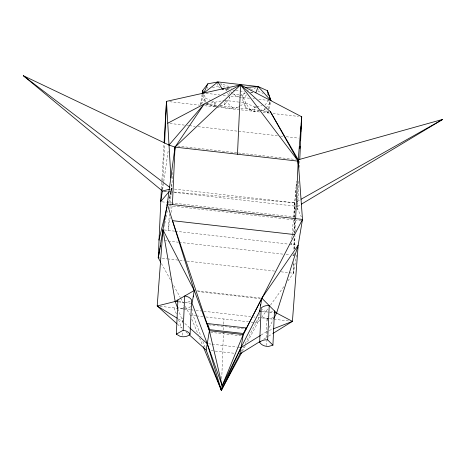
<?xml version="1.0" encoding="UTF-8"?>
<svg xmlns="http://www.w3.org/2000/svg" width="466" height="466" viewBox="0 0 466 466"><rect width="100%" height="100%" fill="white"/><g stroke="black" fill="none" stroke-linecap="round" stroke-linejoin="round"><path stroke-width="0.35" stroke-dasharray="2.33 1.75" d="M292.665 255.251L294.11 255.415L294.139 253.254M294.192 248.926L294.337 237.398M294.39 233.07L294.582 217.937M294.588 217.214L294.774 202.803L296.044 187.029M297.04 209.991L297.64 206.438L297.879 187.781M287.93 280.916L293.464 273.239L293.679 261.618M293.79 255.811L293.83 253.632M293.906 249.275L294.11 238.382M294.203 233.303L294.489 218.053M294.5 217.325L294.774 202.803L296.667 201.731M221.752 378.666L223.412 332.829M223.517 329.916L223.703 324.825M223.727 324.097L223.913 319.006M281.173 271.835L293.464 273.239L293.877 261.834M162.483 189.569L162.745 183.785M162.879 180.895L164.515 144.745M182.136 335.258L182.264 332.38M182.689 323.037L182.917 318.051M183.301 309.535L183.499 305.277M207.644 88.377L207.708 87.072M216.999 106.265L214.313 106.766L214.517 102.2L211.925 101.04M220.313 87.666L217.721 86.501L217.867 83.239M220.354 105.642L224.385 104.891L224.53 101.629M226.855 89.262L226.796 90.567L224.851 89.693M224.385 104.891L229.557 98.18L229.616 96.876M259.312 110.733L254.564 111.613L245.396 107.512L242.611 99.817L242.815 95.25L244.994 92.425M245.396 107.512L245.605 102.945L242.815 95.25L240.066 94.907M247.889 91.738L247.982 89.781M254.564 111.613L254.768 107.046L245.605 102.945L239.303 102.159M258.036 90.497L258.094 89.192M259.987 110.605L264.735 109.726L264.828 107.763M267.169 95.25L267.292 92.641M266.045 108.03L269.96 102.945L270.018 101.64M266.197 337.652L267.065 318.494M266.616 345.615L266.843 340.582M267.169 333.394L267.368 329.107M267.752 320.591L267.944 316.332M294.11 255.415L294.244 252.52M294.407 248.908L294.995 235.895M295.194 231.555L295.753 219.265M170.37 191.922L297.64 206.438L298.817 180.406M299.411 167.393L299.737 160.164M161.387 188.689L161.853 180.75M161.894 180.027L164.003 143.942M296.102 186.313L296.504 181.297M169.455 213.882L168.08 230.396L170.247 217.488M169.874 208.855L170.294 203.828M170.352 203.112L172.985 171.517M291.425 243.013L291.302 244.446L291.541 243.013M291.78 238.703L293.516 217.878M293.574 217.162L295.91 189.161M296.149 186.289L296.504 181.979M162.622 189.58L163.653 182.398M163.758 181.682L168.296 150.087M200.596 104.541L202.162 94.027M268.212 111.555L268.002 112.941L260.727 109.696M268.62 108.782L269.756 101.151M171.086 212.467L172.408 204.58M259.294 313.455L257.721 322.856L247.073 342.586M292.747 235.843L295.63 218.63M293.464 273.239L296.516 255.03M164.277 226.488L164.69 224.356M164.83 223.639L165.925 217.942M166.065 217.232L167.574 209.403M168.942 202.279L171.552 188.753L171.261 183.738M268.334 111.584L268.002 112.941L266.983 110.343M268.993 108.863L270.635 102.071M168.948 199.279L171.552 188.753L170.399 187.874M200.677 104.565L203.45 94.412M169.018 197.759L171.552 188.753L173.713 188.998M241.277 351.364L243.567 346.896M245.203 343.704L258.613 317.527L290.277 321.138M269.197 327.47L273.053 319.944M242.268 351.492L245.361 345.766M201.318 104.058L205.442 98.14L203.834 93.695M259.847 319.903L257.721 322.856L254.844 322.53M261.548 317.544L267.933 308.684M270.484 305.137L284.103 286.235M242.611 99.817L246.526 94.738M264.944 105.153L268.428 100.639M264.735 109.726L265.608 108.595M170.183 190.367L171.552 188.753L170.142 189.097M256.125 106.796L254.768 107.046L251.052 111.007L245.605 102.945L240.491 105.671M261.17 335.019L267.268 331.233M263.756 339.161L268.026 336.516M268.632 336.137L272.901 333.487M297.64 206.438L300.751 204.568M297.302 201.376L299.83 199.949M219.148 106.557L234.101 109.073L239.85 106.009M239.343 95.92L237.392 96.881L232.808 93.369M239.996 95.594L245.198 93.019M250.405 90.445L256.912 87.224M269.255 330.458L272.563 329.159M206.805 103.871L223.919 100.452M212.345 87.503L217.721 86.501M249.397 88.22L250.755 87.969M250.545 92.536L252.578 92.157M256.807 106.667L262.23 105.66M270.408 312.109L272.598 311.702M227.262 88.627L231.585 88.342M182.957 308.9L180.348 308.422A8.697 6.524 2.6 0 1 178.379 307.537M269.325 318.563L264.863 318.057A8.697 6.524 2.6 0 1 261.764 316.391M164.585 191.211L167.48 191.468M170.37 191.724L173.265 191.98M173.987 192.044L294.774 202.803L295.362 204.079M225.084 89.286L228.655 89.693M232.942 90.177L235.085 90.421M235.802 90.503L244.37 91.482M250.801 92.216L252.945 92.46M205.96 93.299L219.533 94.848M223.103 95.256L227.391 95.746M230.961 96.153L249.531 98.268M253.108 98.675L254.535 98.839M258.822 99.328L268.824 100.47M206.351 104.279L216.41 105.427M220.004 105.84L240.124 108.135M240.846 108.217L258.811 110.261M261.682 110.593L268.87 111.409M169.752 101.734L199.78 105.159M204.696 105.724L259.527 111.974M263.057 112.376L269.424 113.104M272.965 113.506L298.473 116.413M169.921 123.461L184.373 125.104M187.262 125.436L188.707 125.599M189.429 125.68L195.207 126.344M198.097 126.67L277.579 135.734M280.468 136.066L283.357 136.392M286.246 136.724L298.531 138.122M177.68 146.044L237.602 152.877M238.324 152.959L295.351 159.465M174.435 189.08L294.774 202.803L295.31 209.95M163.141 191.101L167.48 191.596M162.075 201.842L166.414 202.337M167.137 202.419L294.401 216.935M169.152 205.663L300.756 220.668M164.224 229.954L174.569 231.136M175.286 231.218L288.419 244.12M289.141 244.201L296.79 245.069M158.889 239.996L160.333 240.159M164.673 240.654L167.568 240.986M168.29 241.068L178.414 242.221M179.136 242.303L283.264 254.18M286.153 254.506L289.77 254.919M158.242 257.82L166.921 258.811M167.644 258.892L184.274 260.791M187.169 261.117L274.66 271.096M197.118 290.825L261.135 298.124M197.73 291.547L260.308 298.683M178.694 301.881L183.627 302.44L179.457 301.083M185.037 302.603L190.67 303.244M261.799 311.352L268.136 312.08A8.697 6.524 2.6 0 1 262.358 309.494M269.546 312.237L273.775 312.721M160.013 306.284L190.332 309.744M191.002 309.82L193.163 310.065M196.035 310.391L201.073 310.968M203.951 311.294L250.702 316.624M253.58 316.956L255.019 317.119M190.111 315.15L195.86 315.808M196.582 315.89L203.054 316.624M205.931 316.956L248.366 321.79M251.244 322.123L254.121 322.449M208.791 324.808L244.627 328.891M210.556 332.322L241.487 335.852M208.681 343.809L211.558 344.141M212.275 344.223L236.728 347.013M237.45 347.094L240.328 347.42M211.197 350.636L235.656 353.426M229.103 86.245L227 86L221.169 83.385M232.511 93.957L239.384 94.819M224.589 100.324L238.604 102.071M205.617 104.273L218.438 106.434M254.768 107.046L256.754 107.931M258.007 91.15L263.243 93.491M211.279 100.749L205.442 98.14L205.238 102.706L202.477 95.087M205.885 102.998L214.313 106.766M178.495 318.994L182.754 321.598L178.21 309.523M220.214 83.694L224.798 87.212M227.088 88.971L228.229 89.851M230.519 91.61L232.237 92.926M184.885 323.515L189.144 327.348M177.424 324.179L181.682 328.012L178.14 318.622M185.94 331.844L188.602 334.244M225.119 100.813L234.101 109.073M214.517 102.2L216.603 105.916M161.393 263.488L170.498 279.868M173.649 285.541L180.301 297.512M180.651 298.141L183.453 303.18M185.206 306.331L189.755 314.521M297.145 207.912L301.298 216.859M191.782 319.175L198.19 334.611M199.588 337.967L202.372 344.677M192.266 313.169L201.108 336.644M202.879 341.339L205.407 348.05M174.098 307.892L176.375 313.927M269.494 101.664L269.96 102.945M227.46 87.27L228.381 89.804M229.301 92.344L229.761 93.614M227.717 93.107L228.864 96.281M229.097 96.911L229.557 98.18M273.472 317.334A8.697 6.524 2.6 0 1 269.884 318.505M190.553 306.517A8.697 6.524 2.6 0 1 184.816 308.929M190.041 301.246A8.697 6.524 2.6 0 1 185.893 302.475"/><path stroke-width="0.7" d="M161.347 189.412L158.242 257.82L160.694 262.23M164.585 143.301L166.49 101.367L240.637 84.859L301.706 116.785L299.772 159.442M172.408 204.58L175.018 147.105L204.195 104.034L169.018 145.06L23.3 75.696L162.418 191.019L169.443 189.272M176.352 334.157L183.155 330.243L184.711 295.986A8.697 6.524 2.6 0 1 191.637 300.063L190.081 334.32A8.697 6.524 2.6 0 1 182.072 336.697L179.876 336.225L176.352 334.157L177.907 299.9M202.564 93.13L202.681 90.521L207.853 83.81L217.925 81.934L258.211 86.583L267.379 90.684L270.962 100.714L258.211 86.583L245.256 87.439M237.485 154.229L240.637 84.859L167.754 123.21M267.321 91.988L267.379 90.684L270.962 100.714M270.105 99.683L270.163 98.378M259.655 342.254L261.21 307.997A8.697 6.524 2.6 0 1 269.22 305.626L267.665 339.883L272.925 345.172L268.853 346.366L266.581 346.331A8.697 6.524 2.6 0 1 259.655 342.254A8.697 6.524 2.6 0 1 267.665 339.883M272.925 345.172L274.48 310.915M295.63 218.63L298.24 159.791L270.303 111.572L240.637 84.859L175.018 147.105L167.265 203.992L158.242 257.82L160.024 248.564M164.084 142.503L166.49 101.367L170.929 178.006M299.854 148.537L299.982 146.371M300.32 140.598L300.57 136.27M300.826 131.936L301.158 126.164M301.286 124.003L301.706 116.785L301.292 116.564M203.211 346.687L221.327 390.304L222.171 385.766L209.403 330.738L194.24 290.499L162.937 229.808L157.199 305.964L176.888 323.701M298.007 162.657L301.706 116.785M174.424 154.287L174.54 152.848M174.663 151.415L175.018 147.105L169.018 145.06M298.001 164.032L298.24 161.154L270.303 111.572M202.162 94.027L202.681 90.521L203.817 93.054L217.925 81.934L222.23 88.959L223.657 89.123M162.418 191.019L160.63 201.679L169.275 191.444M168.045 201.225L167.265 203.992L194.24 290.499L192.079 303.407L207.242 343.646L222.171 385.766L241.044 347.502L259.69 311.113L261.851 298.205L298.158 245.227L302.486 219.41L298.24 161.154L240.637 84.859M241.58 352.762L221.327 390.304L206.164 350.059L209.618 329.66L207.568 323.561L246.269 327.977L246.06 329.054M189.674 327.831L207.242 343.646L221.327 390.304L239.973 353.915L243.421 333.516L246.269 327.977M297.57 248.728L297.809 247.33M160.298 247.137L160.572 245.716M207.358 324.645L207.568 323.561M166.985 205.413L167.265 203.992L302.486 219.41L302.201 220.832M158.889 239.996L167.044 207.003M273.699 318.686L276.588 313.041L298.158 245.227L292.415 321.383L273.513 333.108M259.515 311.096L259.853 310.129M255.799 92.786L258.211 86.583L256.853 86.833M222.171 385.766L243.211 334.594L261.851 298.205L276.588 313.041L292.415 321.383L273.227 328.903M203.817 93.054L207.853 83.81M221.327 390.304L241.044 347.502L260.558 335.398M302.486 219.41L243.211 334.594L209.403 330.738L172.467 220.668L294.652 234.602M239.973 353.915L260.098 341.432M301.374 204.195L442.7 119.401L298.24 159.791M177.278 318.249L157.199 305.964L175.175 301.479L194.24 290.499M301.094 199.238L442.7 119.401M222.23 88.959L223.668 88.86M175.018 147.105L298.24 161.154M162.937 229.808L175.175 301.479L177.995 301.799M259.69 311.113L261.094 311.276M274.48 312.803L276.588 313.041M209.618 329.66L243.421 333.516M23.3 75.696L169.822 187.431M189.132 334.722L206.164 350.059M175.175 301.479L177.703 308.183M260.599 304.642L260.605 305.644M193.326 295.962L193.332 296.97M183.155 330.243A8.697 6.524 2.6 0 1 190.081 334.32"/></g></svg>
